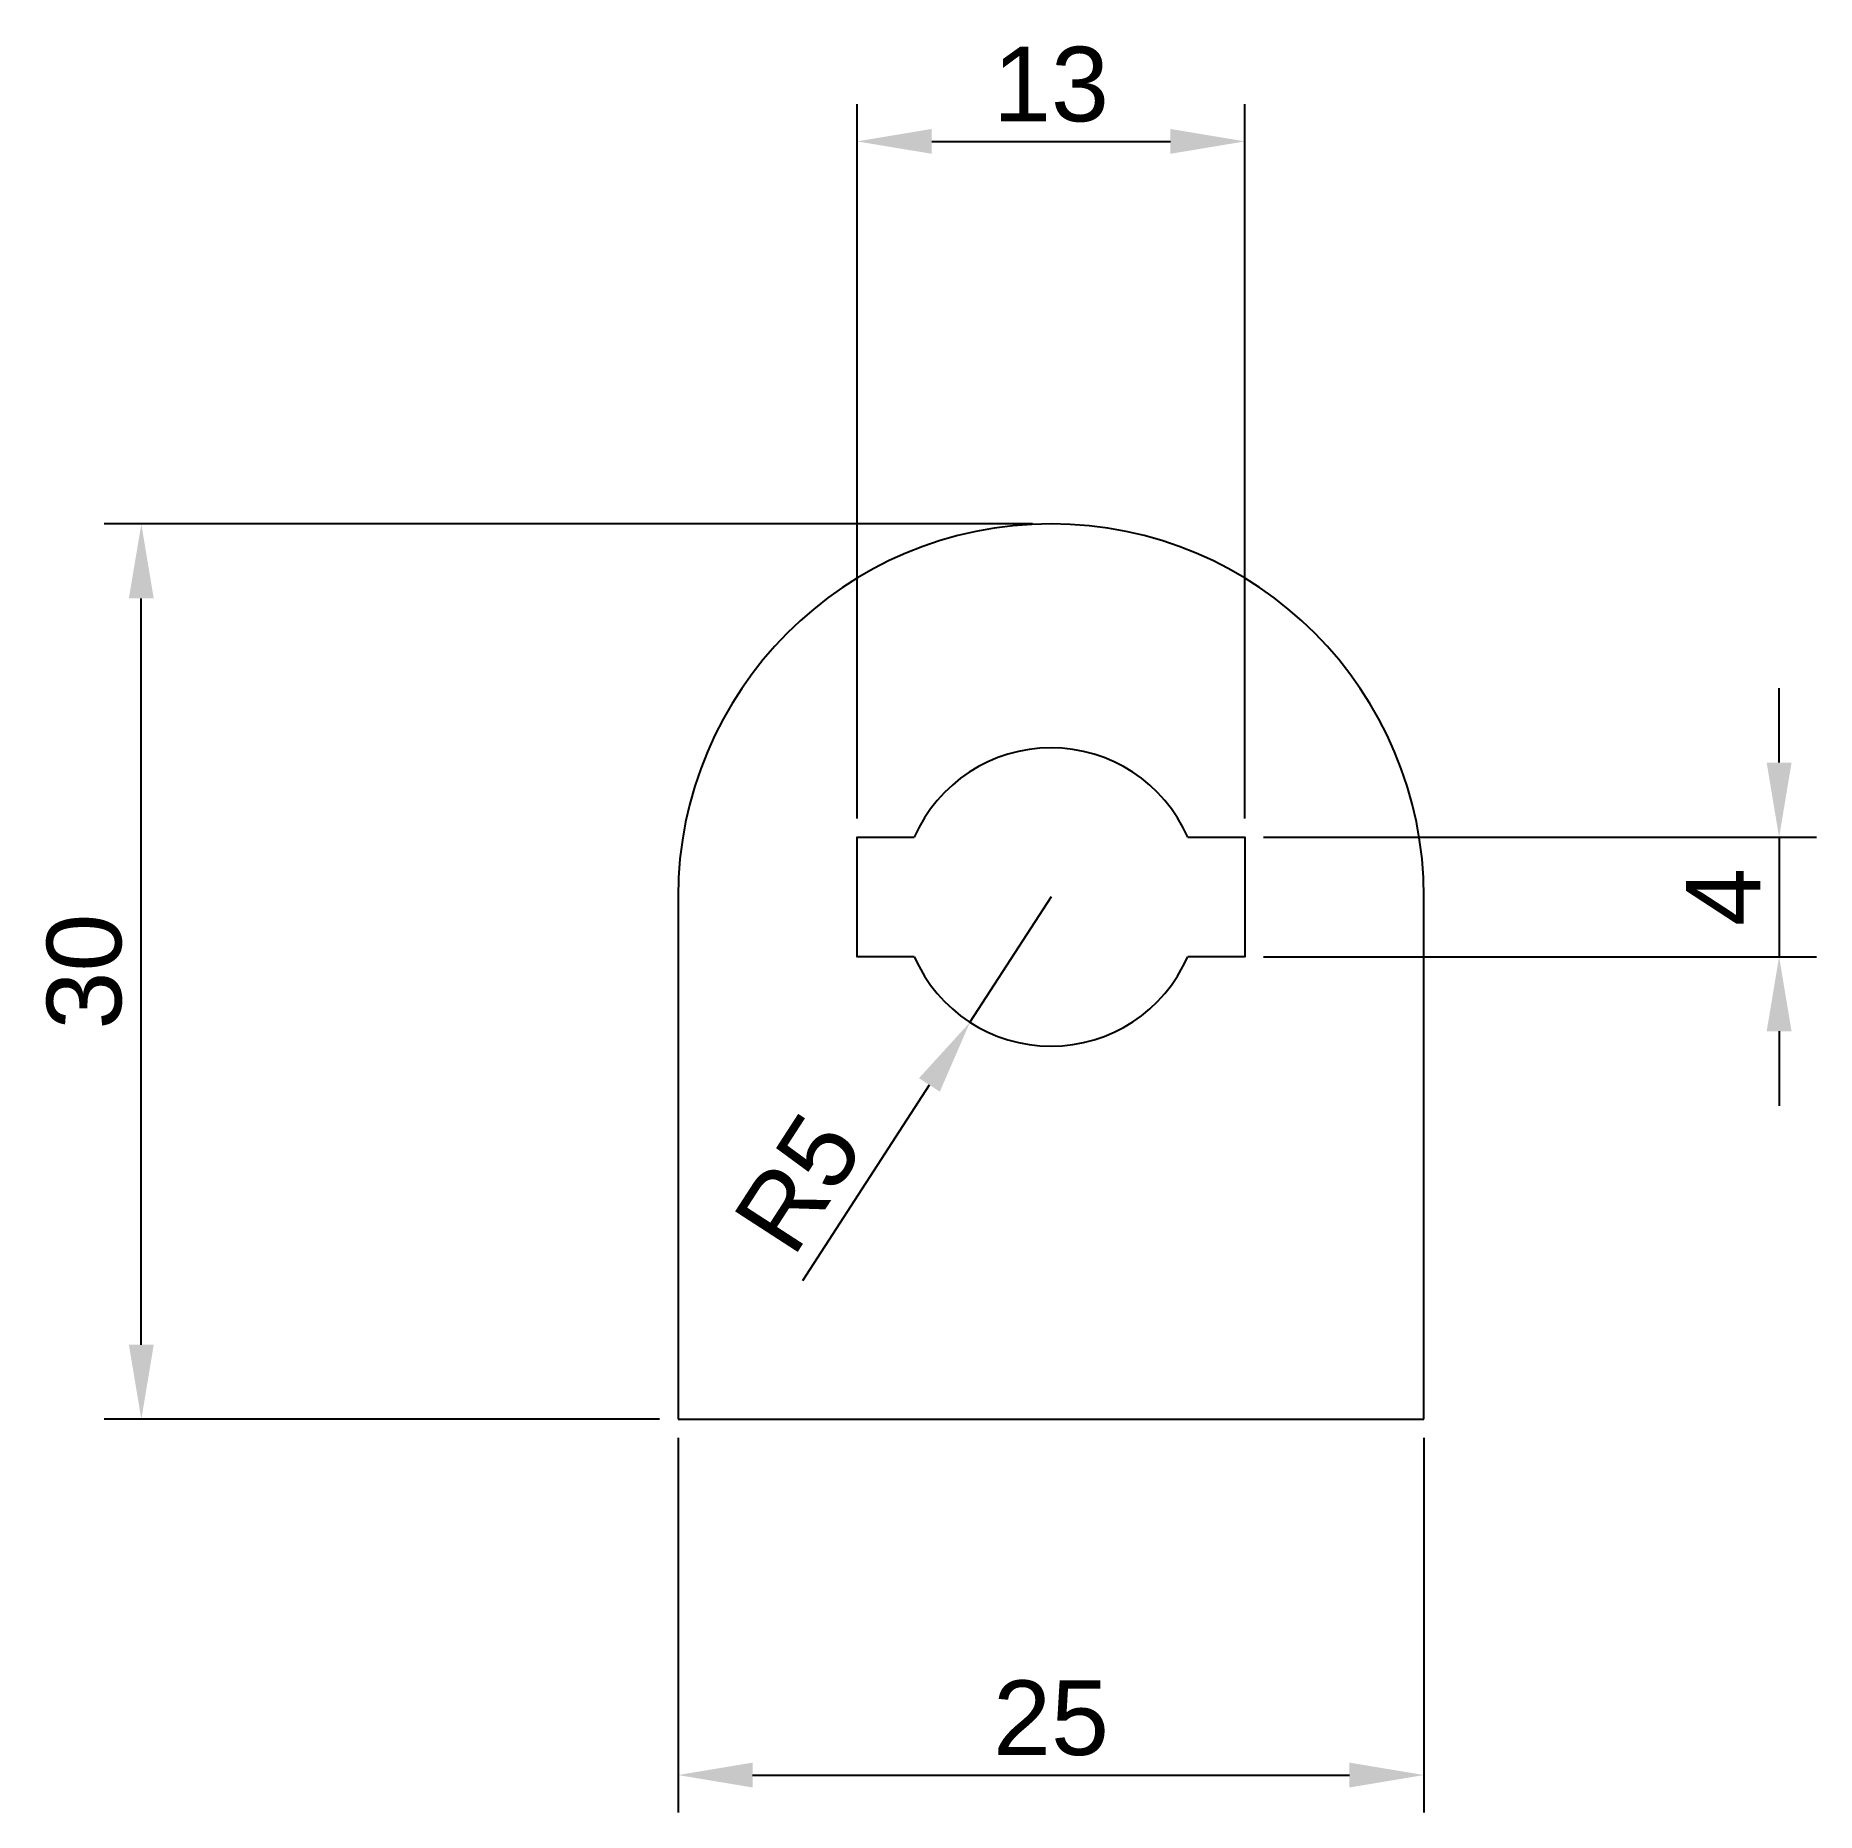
# Model space of a CAD drawing. Header units: millimetres. Extents: x 2250.8 to 2310.5, y 1828.2 to 1887.7.
import ezdxf

# ---------------------------------------------------------------- set-up
doc = ezdxf.new("R2010")
doc.units = ezdxf.units.MM
doc.styles.get("Standard").update_dxf_attribs({"font": 'arial.ttf'})
doc.dimstyles.new('ISO-25', dxfattribs={"dimtxt": 2.5, "dimasz": 2.5, "dimexe": 1.25, "dimexo": 0.625, "dimtad": 1, "dimtxsty": 'Standard', "dimcen": 2.5, "dimadec": 0, "dimazin": 0, "dimtfac": 1, "dimtmove": 0, "dimatfit": 3, "dimfxl": 1, "dimarcsym": 0})

# ---------------------------------------------------------------- blocks, each defined once
blk = doc.blocks.new('*D2')
at = {"color": 0, "lineweight": -2, "transparency": 16777216}
for p, q in [((2272.3, 1840.725), (2272.3, 1828.182)), ((2297.3, 1840.725), (2297.3, 1828.182)), ((2274.8, 1829.432), (2294.8, 1829.432))]:
    blk.add_line(p, q, dxfattribs=at)
at = {"color": 0, "transparency": 16777216}
for points in [[(2274.8, 1829.849), (2274.8, 1829.016), (2272.3, 1829.432)], [(2294.8, 1829.849), (2294.8, 1829.016), (2297.3, 1829.432)]]:
    blk.add_solid(points, dxfattribs=at)
at = {"layer": 'Defpoints', "color": 0, "transparency": 16777216}
for p in [(2272.3, 1841.35), (2297.3, 1841.35), (2297.3, 1829.432)]:
    blk.add_point(p, dxfattribs=at)
at = {"color": 0, "transparency": 16777216, "insert": (2284.8, 1831.334), "char_height": 2.5, "attachment_point": 5}
blk.add_mtext('25', dxfattribs=at)
blk = doc.blocks.new('*D3')
at = {"color": 0, "lineweight": -2, "transparency": 16777216}
for p, q in [((2284.175, 1871.35), (2253.06, 1871.35)), ((2254.31, 1843.85), (2254.31, 1868.85)), ((2271.675, 1841.35), (2253.06, 1841.35))]:
    blk.add_line(p, q, dxfattribs=at)
at = {"color": 0, "transparency": 16777216}
for points in [[(2253.893, 1868.85), (2254.726, 1868.85), (2254.31, 1871.35)], [(2253.893, 1843.85), (2254.726, 1843.85), (2254.31, 1841.35)]]:
    blk.add_solid(points, dxfattribs=at)
at = {"layer": 'Defpoints', "color": 0, "transparency": 16777216}
for p in [(2254.31, 1871.35), (2284.8, 1871.35), (2272.3, 1841.35)]:
    blk.add_point(p, dxfattribs=at)
at = {"color": 0, "transparency": 16777216, "insert": (2252.407, 1856.35), "char_height": 2.5, "attachment_point": 5, "rotation": 90}
blk.add_mtext('30', dxfattribs=at)
blk = doc.blocks.new('*D4')
at = {"color": 0, "lineweight": -2, "transparency": 16777216}
for p, q in [((2309.203, 1863.35), (2309.203, 1865.85)), ((2291.925, 1860.85), (2310.453, 1860.85)), ((2309.203, 1860.85), (2309.203, 1856.85)), ((2291.925, 1856.85), (2310.453, 1856.85)), ((2309.203, 1854.35), (2309.203, 1851.85))]:
    blk.add_line(p, q, dxfattribs=at)
at = {"color": 0, "transparency": 16777216}
for points in [[(2308.786, 1863.35), (2309.62, 1863.35), (2309.203, 1860.85)], [(2308.786, 1854.35), (2309.62, 1854.35), (2309.203, 1856.85)]]:
    blk.add_solid(points, dxfattribs=at)
at = {"layer": 'Defpoints', "color": 0, "transparency": 16777216}
for p in [(2291.3, 1860.85), (2291.3, 1856.85), (2309.203, 1856.85)]:
    blk.add_point(p, dxfattribs=at)
at = {"color": 0, "transparency": 16777216, "insert": (2307.328, 1858.85), "char_height": 2.5, "attachment_point": 5, "rotation": 90}
blk.add_mtext('4', dxfattribs=at)
blk = doc.blocks.new('*D5')
at = {"color": 0, "lineweight": -2, "transparency": 16777216}
for p, q in [((2278.3, 1861.475), (2278.3, 1885.414)), ((2291.3, 1861.475), (2291.3, 1885.414)), ((2280.8, 1884.164), (2288.8, 1884.164))]:
    blk.add_line(p, q, dxfattribs=at)
at = {"color": 0, "transparency": 16777216}
for points in [[(2280.8, 1884.581), (2280.8, 1883.748), (2278.3, 1884.164)], [(2288.8, 1884.581), (2288.8, 1883.748), (2291.3, 1884.164)]]:
    blk.add_solid(points, dxfattribs=at)
at = {"layer": 'Defpoints', "color": 0, "transparency": 16777216}
for p in [(2291.3, 1884.164), (2278.3, 1860.85), (2291.3, 1860.85)]:
    blk.add_point(p, dxfattribs=at)
at = {"color": 0, "transparency": 16777216, "insert": (2284.8, 1886.067), "char_height": 2.5, "attachment_point": 5}
blk.add_mtext('13', dxfattribs=at)
blk = doc.blocks.new('*D6')
at = {"color": 0, "lineweight": -2, "transparency": 16777216}
for p, q in [((2284.8, 1858.85), (2282.083, 1854.652)), ((2276.485, 1846.006), (2280.724, 1852.554))]:
    blk.add_line(p, q, dxfattribs=at)
at = {"color": 0, "transparency": 16777216}
blk.add_solid([(2280.374, 1852.78), (2281.074, 1852.327), (2282.083, 1854.652)], dxfattribs=at)
at = {"layer": 'Defpoints', "color": 0, "transparency": 16777216}
for p in [(2284.8, 1858.85), (2282.083, 1854.652)]:
    blk.add_point(p, dxfattribs=at)
at = {"color": 0, "transparency": 16777216, "insert": (2276.333, 1849.261), "char_height": 2.5, "attachment_point": 5, "rotation": 57.08091}
blk.add_mtext('R5', dxfattribs=at)

msp = doc.modelspace()

# ---------------------------------------------------------------- linework, layer by layer
for p, q in [((2272.3, 1858.85), (2272.3, 1841.35)), ((2297.3, 1841.35), (2297.3, 1858.85)), ((2272.3, 1841.35), (2297.3, 1841.35))]:
    msp.add_line(p, q)
for points in [[(2280.217, 1856.85), (2278.3, 1856.85), (2278.3, 1860.85), (2280.217, 1860.85)], [(2289.383, 1860.85), (2291.3, 1860.85), (2291.3, 1856.85), (2289.383, 1856.85)]]:
    msp.add_lwpolyline(points)
for radius, start, end in [(12.5, 0, 180), (5, 23.57818, 156.42182), (5, 203.57818, 336.42182)]:
    msp.add_arc((2284.8, 1858.85), radius, start, end)

# ---------------------------------------------------------------- dimensions: what is measured, and where the dimension line sits
for base, p1, p2, picture, middle in [((2291.3, 1884.164), (2278.3, 1860.85), (2291.3, 1860.85), '*D5', (2284.8, 1886.067)), ((2297.3, 1829.432), (2272.3, 1841.35), (2297.3, 1841.35), '*D2', (2284.8, 1831.334))]:
    dim = msp.add_linear_dim(base=base, p1=p1, p2=p2, dimstyle='ISO-25')
    dim.commit()
    dim.dimension.update_dxf_attribs({"geometry": picture, "text_midpoint": middle})
for base, p1, p2, picture, middle in [((2254.31, 1871.35), (2272.3, 1841.35), (2284.8, 1871.35), '*D3', (2252.407, 1856.35)), ((2309.203, 1856.85), (2291.3, 1860.85), (2291.3, 1856.85), '*D4', (2307.328, 1858.85))]:
    dim = msp.add_linear_dim(base=base, p1=p1, p2=p2, angle=90, dimstyle='ISO-25')
    dim.commit()
    dim.dimension.update_dxf_attribs({"geometry": picture, "text_midpoint": middle})
dim = msp.add_radius_dim(center=(2284.8, 1858.85), mpoint=(2282.083, 1854.652), dimstyle='ISO-25')
dim.commit()
dim.dimension.update_dxf_attribs({"geometry": '*D6', "text_midpoint": (2276.333, 1849.261)})

doc.saveas('drawing.dxf')
